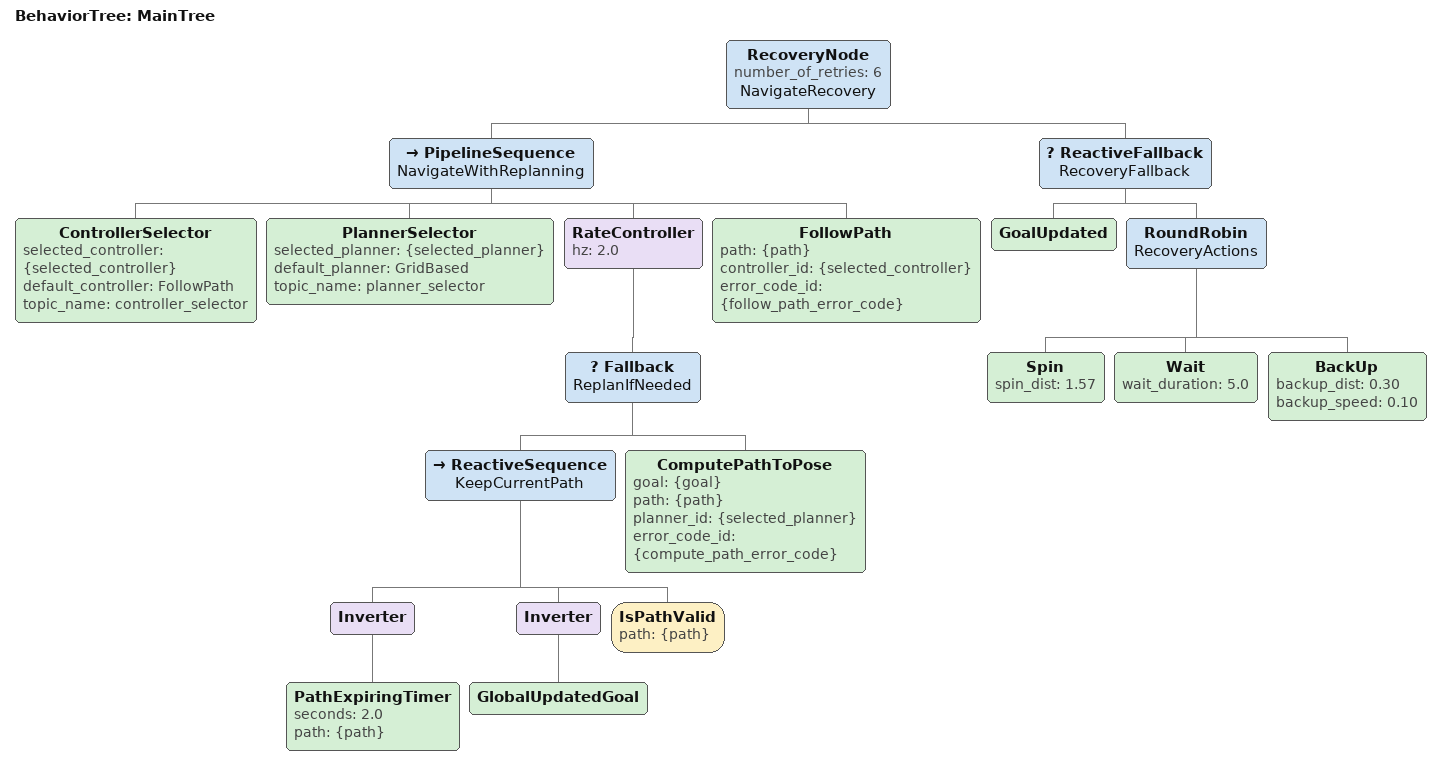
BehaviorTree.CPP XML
<root BTCPP_format="4" main_tree_to_execute="MainTree">
  <BehaviorTree ID="MainTree">
    <RecoveryNode number_of_retries="6" name="NavigateRecovery">
      <PipelineSequence name="NavigateWithReplanning">
        <ControllerSelector selected_controller="{selected_controller}" default_controller="FollowPath" topic_name="controller_selector"/>
        <PlannerSelector selected_planner="{selected_planner}" default_planner="GridBased" topic_name="planner_selector"/>
        <RateController hz="2.0">
          <Fallback name="ReplanIfNeeded">
            <ReactiveSequence name="KeepCurrentPath">
              <Inverter>
                <PathExpiringTimer seconds="2.0" path="{path}"/>
              </Inverter>
              <Inverter>
                <GlobalUpdatedGoal/>
              </Inverter>
              <IsPathValid path="{path}"/>
            </ReactiveSequence>
            <ComputePathToPose goal="{goal}" path="{path}" planner_id="{selected_planner}" error_code_id="{compute_path_error_code}"/>
          </Fallback>
        </RateController>
        <FollowPath path="{path}" controller_id="{selected_controller}" error_code_id="{follow_path_error_code}"/>
      </PipelineSequence>
      <ReactiveFallback name="RecoveryFallback">
        <GoalUpdated/>
        <RoundRobin name="RecoveryActions">
          <Spin spin_dist="1.57"/>
          <Wait wait_duration="5.0"/>
          <BackUp backup_dist="0.30" backup_speed="0.10"/>
        </RoundRobin>
      </ReactiveFallback>
    </RecoveryNode>
  </BehaviorTree>
</root>
